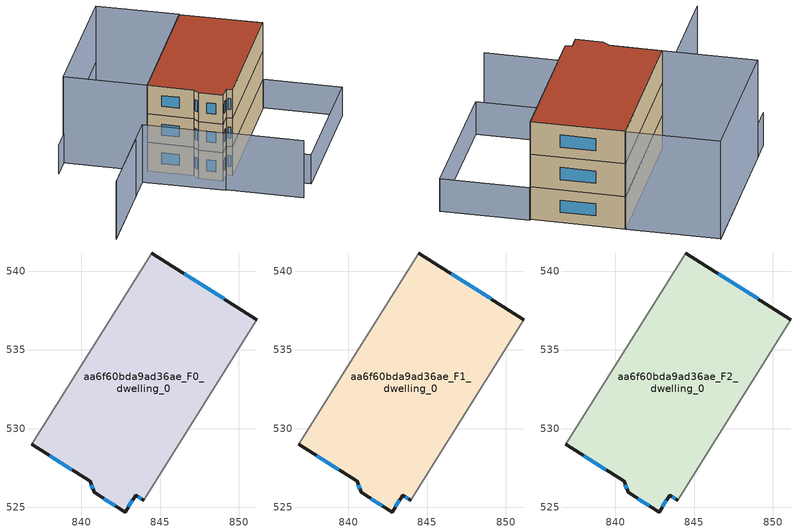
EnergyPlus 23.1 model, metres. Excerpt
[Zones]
aa6f60bda9ad36ae_F0_dwelling_0
 floor ground (EU_floor_Construction): 851.16,536.92 843.95,525.46 843.45,525.77 842.77,524.7 840.81,525.95 840.56,526.66 836.83,529.02 844.46,541.16 z0
 wall outside (EU_wall_Construction): 836.83,529.02 840.56,526.66 840.81,525.95 842.77,524.7 843.45,525.77 843.95,525.46 / 851.16,536.92 844.46,541.16 z0:3
 wall adiabatic (EU_wall_Construction): 844.46,541.16 836.83,529.02 / 843.95,525.46 851.16,536.92 z0:3
 window (EU_Window_Construction): 840.64,526.43 840.73,526.17 / 837.99,528.28 839.4,527.39 / 849.07,538.24 846.55,539.84 / 843.61,525.68 843.79,525.56 / 842.98,525.04 843.24,525.44 / 841.42,525.56 842.16,525.09 z0.93:2.07
aa6f60bda9ad36ae_F1_dwelling_0
 floor to aa6f60bda9ad36ae_F0_dwelling_0 (EU_floor_Construction): 851.16,536.92 843.95,525.46 843.45,525.77 842.77,524.7 840.81,525.95 840.56,526.66 836.83,529.02 844.46,541.16 z3
 wall outside (EU_wall_Construction): 836.83,529.02 840.56,526.66 840.81,525.95 842.77,524.7 843.45,525.77 843.95,525.46 / 851.16,536.92 844.46,541.16 z3:6
 wall adiabatic (EU_wall_Construction): 844.46,541.16 836.83,529.02 / 843.95,525.46 851.16,536.92 z3:6
 window (EU_Window_Construction): 840.64,526.43 840.73,526.17 / 837.99,528.28 839.4,527.39 / 849.07,538.24 846.55,539.84 / 843.61,525.68 843.79,525.56 / 842.98,525.04 843.24,525.44 / 841.42,525.56 842.16,525.09 z3.93:5.07
aa6f60bda9ad36ae_F2_dwelling_0
 floor to aa6f60bda9ad36ae_F1_dwelling_0 (EU_floor_Construction): 851.16,536.92 843.95,525.46 843.45,525.77 842.77,524.7 840.81,525.95 840.56,526.66 836.83,529.02 844.46,541.16 z6
 wall outside (EU_wall_Construction): 836.83,529.02 840.56,526.66 840.81,525.95 842.77,524.7 843.45,525.77 843.95,525.46 / 851.16,536.92 844.46,541.16 z6:9
 wall adiabatic (EU_wall_Construction): 844.46,541.16 836.83,529.02 / 843.95,525.46 851.16,536.92 z6:9
 window (EU_Window_Construction): 840.64,526.43 840.73,526.17 / 837.99,528.28 839.4,527.39 / 849.07,538.24 846.55,539.84 / 843.61,525.68 843.79,525.56 / 842.98,525.04 843.24,525.44 / 841.42,525.56 842.16,525.09 z6.93:8.07
 roof outside (EU_roof_Construction): 843.95,525.46 851.16,536.92 844.46,541.16 836.83,529.02 840.56,526.66 840.81,525.95 842.77,524.7 843.45,525.77 z9
shading: 842.4,522.99 848.62,519.04 / 834.08,524.61 829.51,517.37 / 829.51,517.37 835.65,527.14 / 835.65,527.14 842.35,522.92 z0:6; 837.77,545.46 828.91,531.31 / 857.59,533.05 850.25,521.47 / 850.25,521.47 843.9,525.49 / 843.9,525.49 851.25,537.07 / 851.25,537.07 857.59,533.05 z0:3; 844.48,541.18 836.83,529.02 / 836.83,529.02 830.1,533.26 / 830.1,533.26 837.74,545.42 / 837.74,545.42 844.48,541.18 z0:9
[Building]
EU S2 Campaign: North Axis=0; Terrain=City; Solar Distribution=FullExterior
[Site:Location]
Montreal-Trudeau.Intl.AP: Latitude=45.4667; Longitude=-73.75; Time Zone=-5; Elevation=36
[SizingPeriod:WeatherFileDays]
AnnualSizingPeriod: Begin Month=1; Begin Day of Month=1; End Month=12; End Day of Month=31; Day of Week for Start Day=Monday; Use Weather File Daylight Saving Period=No; Use Weather File Rain and Snow Indicators=No
[MATERIAL]
EU_InternalMass_Material: Roughness=MediumRough; Thickness=0.1; Conductivity=1; Density=1800; Specific Heat=900; Thermal Absorptance=0.9; Solar Absorptance=0.7; Visible Absorptance=0.7
[MATERIAL:NOMASS] Roughness=MediumRough; Thermal Absorptance=0.9; Solar Absorptance=0.7; Visible Absorptance=0.7
Name | Thermal Resistance
EU_wall_NoMass; EU_floor_NoMass | 1.36485
EU_roof_NoMass | 2.55992
[WINDOWMATERIAL:SIMPLEGLAZINGSYSTEM]
EU_Window_SimpleGlazing: UFactor=3.92339; Solar Heat Gain Coefficient=0.8; Visible Transmittance=0.8
[CONSTRUCTION]
EU_wall_Construction: EU_wall_NoMass
EU_roof_Construction: EU_roof_NoMass
EU_floor_Construction: EU_floor_NoMass
EU_Window_Construction: EU_Window_SimpleGlazing
EU_InternalMass_Construction: EU_InternalMass_Material
[ZONE] Type=1; Multiplier=1; Ceiling Height=autocalculate; Floor Area=autocalculate; Part of Total Floor Area=Yes
Name | Volume
aa6f60bda9ad36ae_F0_dwelling_0 | 343.071
aa6f60bda9ad36ae_F1_dwelling_0; aa6f60bda9ad36ae_F2_dwelling_0 | 343.072
[INTERNALMASS] Construction=EU_InternalMass_Construction; Surface Area=114.357
Name | Zone or ZoneList
aa6f60bda9ad36ae_F0_dwelling_0_EU_InternalMass | aa6f60bda9ad36ae_F0_dwelling_0
aa6f60bda9ad36ae_F1_dwelling_0_EU_InternalMass | aa6f60bda9ad36ae_F1_dwelling_0
aa6f60bda9ad36ae_F2_dwelling_0_EU_InternalMass | aa6f60bda9ad36ae_F2_dwelling_0
[OTHEREQUIPMENT] Fuel Type=Electricity; Design Level Calculation Method=Watts/Area; Power per Zone Floor Area=1; Fraction Latent=0; Fraction Radiant=0; Fraction Lost=0; Carbon Dioxide Generation Rate=0; EndUse Subcategory=EU_Step8_InternalGains
Name | Zone or ZoneList or Space or SpaceList | Schedule
EU_Step8_InternalGain_aa6f60bda9ad36ae_F0_dwelling_0_f000 | aa6f60bda9ad36ae_F0_dwelling_0 | EU_Step8_GainSchedule_aa6f60bda9ad36ae_F0_dwelling_0_f000
EU_Step8_InternalGain_aa6f60bda9ad36ae_F1_dwelling_0_f000 | aa6f60bda9ad36ae_F1_dwelling_0 | EU_Step8_GainSchedule_aa6f60bda9ad36ae_F1_dwelling_0_f000
EU_Step8_InternalGain_aa6f60bda9ad36ae_F2_dwelling_0_f000 | aa6f60bda9ad36ae_F2_dwelling_0 | EU_Step8_GainSchedule_aa6f60bda9ad36ae_F2_dwelling_0_f000
[ZONEVENTILATION:DESIGNFLOWRATE] Schedule=EU_AlwaysOn; Design Flow Rate Calculation Method=AirChanges/Hour; Air Changes per Hour=0.860309; Ventilation Type=Natural; Fan Pressure Rise=0; Fan Total Efficiency=1; Constant Term Coefficient=1; Temperature Term Coefficient=0; Velocity Term Coefficient=0; Velocity Squared Term Coefficient=0; Minimum Indoor Temperature=-100; Maximum Indoor Temperature=100; Delta Temperature=-100; Minimum Outdoor Temperature=-100; Maximum Outdoor Temperature=100; Maximum Wind Speed=40
Name | Zone or ZoneList or Space or SpaceList
EU_ConstantAir_aa6f60bda9ad36ae_F0_dwelling_0 | aa6f60bda9ad36ae_F0_dwelling_0
EU_ConstantAir_aa6f60bda9ad36ae_F1_dwelling_0 | aa6f60bda9ad36ae_F1_dwelling_0
EU_ConstantAir_aa6f60bda9ad36ae_F2_dwelling_0 | aa6f60bda9ad36ae_F2_dwelling_0
[HVACTEMPLATE:THERMOSTAT] Constant Heating Setpoint=20; Constant Cooling Setpoint=50
EU_HeatOnly_aa6f60bda9ad36ae_F0_dwelling_0; EU_HeatOnly_aa6f60bda9ad36ae_F1_dwelling_0; EU_HeatOnly_aa6f60bda9ad36ae_F2_dwelling_0
[HVACTEMPLATE:ZONE:IDEALLOADSAIRSYSTEM] System Availability Schedule=EU_AlwaysOn; Maximum Heating Supply Air Temperature=50; Minimum Cooling Supply Air Temperature=13; Maximum Heating Supply Air Humidity Ratio=0.0156; Minimum Cooling Supply Air Humidity Ratio=0.0077; Heating Limit=NoLimit; Cooling Limit=NoLimit; Heating Availability Schedule=EU_AlwaysOn; Cooling Availability Schedule=EU_CoolingOff; Dehumidification Control Type=ConstantSensibleHeatRatio; Cooling Sensible Heat Ratio=0.7; Dehumidification Setpoint=60; Humidification Control Type=None; Humidification Setpoint=30; Outdoor Air Method=None; Outdoor Air Flow Rate per Person=0.00944; Outdoor Air Flow Rate per Zone Floor Area=0; Outdoor Air Flow Rate per Zone=0; Demand Controlled Ventilation Type=None; Outdoor Air Economizer Type=NoEconomizer; Heat Recovery Type=None; Sensible Heat Recovery Effectiveness=0.7; Latent Heat Recovery Effectiveness=0.65
Name | Template Thermostat
aa6f60bda9ad36ae_F0_dwelling_0 | EU_HeatOnly_aa6f60bda9ad36ae_F0_dwelling_0
aa6f60bda9ad36ae_F1_dwelling_0 | EU_HeatOnly_aa6f60bda9ad36ae_F1_dwelling_0
aa6f60bda9ad36ae_F2_dwelling_0 | EU_HeatOnly_aa6f60bda9ad36ae_F2_dwelling_0
[SIZING:ZONE] Zone Cooling Design Supply Air Temperature Input Method=SupplyAirTemperature; Zone Cooling Design Supply Air Temperature=13; Zone Heating Design Supply Air Temperature Input Method=SupplyAirTemperature; Zone Heating Design Supply Air Temperature=50; Zone Cooling Design Supply Air Humidity Ratio=0.008; Zone Heating Design Supply Air Humidity Ratio=0.008; Cooling Design Air Flow Method=DesignDay; Cooling Design Air Flow Rate=0; Cooling Minimum Air Flow per Zone Floor Area=0.000762; Cooling Minimum Air Flow=0; Cooling Minimum Air Flow Fraction=0.2; Heating Design Air Flow Method=DesignDay; Heating Design Air Flow Rate=0; Heating Maximum Air Flow per Zone Floor Area=0.002032; Heating Maximum Air Flow=0.141576; Heating Maximum Air Flow Fraction=0.3; Account for Dedicated Outdoor Air System=No; Dedicated Outdoor Air System Control Strategy=NeutralSupplyAir; Dedicated Outdoor Air Low Setpoint Temperature for Design=autosize; Dedicated Outdoor Air High Setpoint Temperature for Design=autosize; Zone Load Sizing Method=Sensible Load Only No Latent Load; Zone Latent Cooling Design Supply Air Humidity Ratio Input Method=HumidityRatioDifference; Zone Cooling Design Supply Air Humidity Ratio Difference=0.005; Zone Latent Heating Design Supply Air Humidity Ratio Input Method=HumidityRatioDifference; Zone Humidification Design Supply Air Humidity Ratio Difference=0.005
aa6f60bda9ad36ae_F0_dwelling_0; aa6f60bda9ad36ae_F1_dwelling_0; aa6f60bda9ad36ae_F2_dwelling_0
[SCHEDULE:CONSTANT]
Name | Hourly Value
EU_AlwaysOn | 1
EU_CoolingOff | 0
[SCHEDULE:FILE] Column Number=1; Rows to Skip at Top=0; Number of Hours of Data=8760; Column Separator=Comma; Interpolate to Timestep=No; Minutes per Item=60; Adjust Schedule for Daylight Savings=Yes
Name | File
EU_Step8_GainSchedule_aa6f60bda9ad36ae_F0_dwelling_0_f000 | ../../schedules/aa6f60bda9ad36ae/aa6f60bda9ad36ae_F0_dwelling_0_f000_gain.csv
EU_Step8_GainSchedule_aa6f60bda9ad36ae_F1_dwelling_0_f000 | ../../schedules/aa6f60bda9ad36ae/aa6f60bda9ad36ae_F1_dwelling_0_f000_gain.csv
EU_Step8_GainSchedule_aa6f60bda9ad36ae_F2_dwelling_0_f000 | ../../schedules/aa6f60bda9ad36ae/aa6f60bda9ad36ae_F2_dwelling_0_f000_gain.csv
